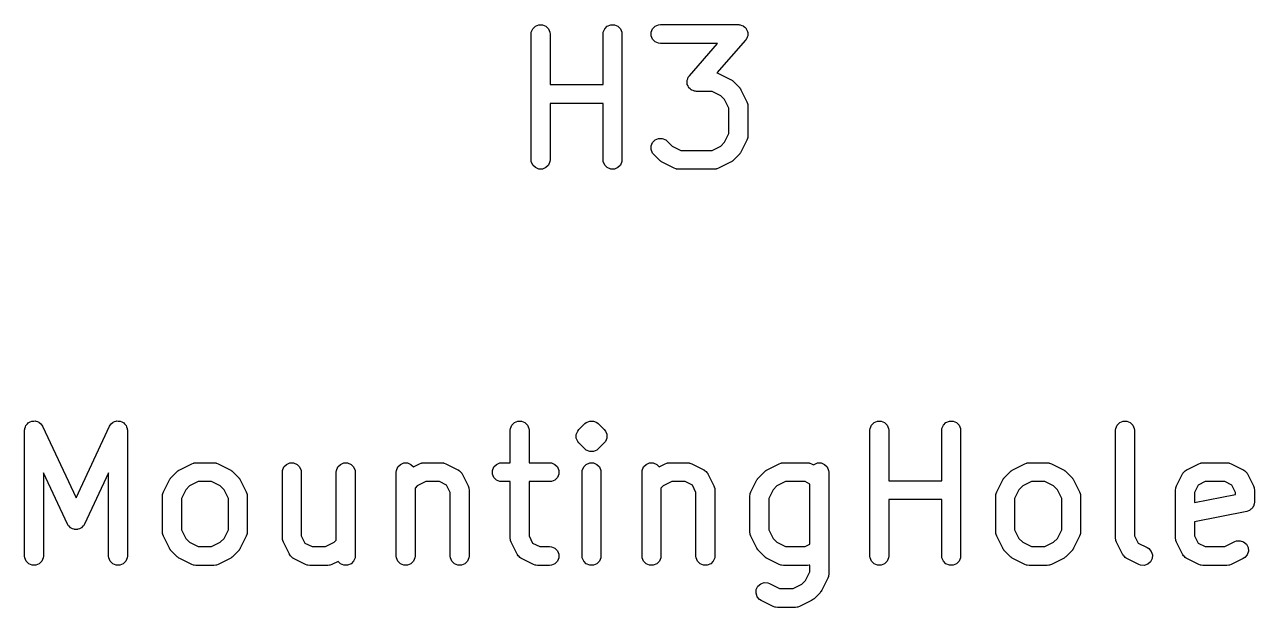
# Model space of a CAD drawing. Header units: millimetres. Extents: x 100.1 to 179.9, y -189 to -95.3.
# Drawn here: x 170.14 to 179.91, y -109.01 to -104.38 of the extents above; entities that cross this region are included whole.
import ezdxf

# ---------------------------------------------------------------- set-up
doc = ezdxf.new("R2010")
doc.units = ezdxf.units.MM
doc.layers.add('F.Fab', color=9, linetype='CONTINUOUS', true_color=0xafafaf)

msp = doc.modelspace()

# ---------------------------------------------------------------- linework, layer by layer
at = {"layer": 'F.Fab', "linetype": 'CONTINUOUS'}
for p, q in [((174.164536, -104.440187), (174.175735, -104.413151)), ((174.175735, -104.413151), (174.196427, -104.392459)), ((174.196427, -104.392459), (174.223463, -104.38126)), ((174.223463, -104.38126), (174.252727, -104.38126)), ((174.252727, -104.38126), (174.279763, -104.392459)), ((174.279763, -104.392459), (174.300455, -104.413151)), ((174.300455, -104.413151), (174.311654, -104.440187)), ((174.735964, -104.440187), (174.747163, -104.413151)), ((174.747163, -104.413151), (174.767855, -104.392459)), ((174.767855, -104.392459), (174.794891, -104.38126)), ((174.794891, -104.38126), (174.824155, -104.38126)), ((174.824155, -104.38126), (174.851191, -104.392459)), ((174.851191, -104.392459), (174.871883, -104.413151)), ((174.871883, -104.413151), (174.883082, -104.440187)), ((175.116917, -104.440187), (175.128116, -104.413151)), ((175.128116, -104.413151), (175.148808, -104.392459)), ((175.148808, -104.392459), (175.175844, -104.38126)), ((175.175844, -104.38126), (175.190476, -104.379819)), ((175.190476, -104.379819), (175.809523, -104.379819)), ((175.809523, -104.379819), (175.817261, -104.380581)), ((175.817261, -104.380581), (175.819229, -104.38045)), ((175.819229, -104.38045), (175.820584, -104.380908)), ((175.820584, -104.380908), (175.824155, -104.38126)), ((175.824155, -104.38126), (175.835412, -104.385923)), ((175.835412, -104.385923), (175.84695, -104.389825)), ((175.84695, -104.389825), (175.848854, -104.39149)), ((175.848854, -104.39149), (175.851191, -104.392459)), ((175.851191, -104.392459), (175.859801, -104.401069)), ((175.859801, -104.401069), (175.868974, -104.409095)), ((175.868974, -104.409095), (175.870096, -104.411364)), ((175.870096, -104.411364), (175.871883, -104.413151)), ((175.871883, -104.413151), (175.876543, -104.424401)), ((175.876543, -104.424401), (175.881946, -104.435327)), ((174.163095, -104.454819), (174.164536, -104.440187)), ((174.163095, -105.454819), (174.163095, -104.454819)), ((174.311654, -104.440187), (174.313095, -104.454819)), ((174.313095, -104.454819), (174.313095, -104.856009)), ((174.734523, -104.454819), (174.735964, -104.440187)), ((174.734523, -104.856009), (174.734523, -104.454819)), ((174.883082, -104.440187), (174.884523, -104.454819)), ((174.884523, -104.454819), (174.884523, -105.454819)), ((175.116917, -104.469451), (175.116917, -104.440187)), ((175.128116, -104.496487), (175.116917, -104.469451)), ((175.148808, -104.517179), (175.128116, -104.496487)), ((175.175844, -104.528378), (175.148808, -104.517179)), ((175.190476, -104.529819), (175.175844, -104.528378)), ((175.865966, -104.504207), (175.63907, -104.763516)), ((175.870487, -104.497882), (175.865966, -104.504207)), ((175.871883, -104.496487), (175.870487, -104.497882)), ((175.872431, -104.495163), (175.871883, -104.496487)), ((175.874517, -104.492246), (175.872431, -104.495163)), ((175.878418, -104.480708), (175.874517, -104.492246)), ((175.883082, -104.469451), (175.878418, -104.480708)), ((175.881946, -104.435327), (175.882114, -104.43785)), ((175.882114, -104.43785), (175.883082, -104.440187)), ((175.883082, -104.440187), (175.883082, -104.452371)), ((175.883082, -104.452371), (175.883892, -104.464525)), ((175.883892, -104.464525), (175.883082, -104.46692)), ((175.883082, -104.46692), (175.883082, -104.469451)), ((175.644241, -104.529819), (175.190476, -104.529819)), ((175.419747, -104.786383), (175.644241, -104.529819)), ((175.402631, -104.821139), (175.407294, -104.809881)), ((175.402631, -104.823669), (175.402631, -104.821139)), ((175.407294, -104.809881), (175.411196, -104.798344)), ((175.411196, -104.798344), (175.413281, -104.795426)), ((175.413281, -104.795426), (175.41383, -104.794103)), ((175.41383, -104.794103), (175.415225, -104.792707)), ((175.415225, -104.792707), (175.419747, -104.786383)), ((175.63907, -104.763516), (175.652588, -104.768689)), ((175.652588, -104.768689), (175.747826, -104.816308)), ((175.747826, -104.816308), (175.754125, -104.820272)), ((175.754125, -104.820272), (175.755953, -104.82103)), ((175.755953, -104.82103), (175.758009, -104.822718)), ((174.313095, -104.856009), (174.734523, -104.856009)), ((175.401821, -104.826065), (175.402631, -104.823669)), ((175.402631, -104.838218), (175.401821, -104.826065)), ((175.402631, -104.850403), (175.402631, -104.838218)), ((175.403598, -104.852739), (175.402631, -104.850403)), ((175.403767, -104.855263), (175.403598, -104.852739)), ((175.409169, -104.866188), (175.403767, -104.855263)), ((175.41383, -104.877439), (175.409169, -104.866188)), ((175.415616, -104.879225), (175.41383, -104.877439)), ((175.416739, -104.881495), (175.415616, -104.879225)), ((175.425911, -104.88952), (175.416739, -104.881495)), ((175.434522, -104.898131), (175.425911, -104.88952)), ((175.436858, -104.899099), (175.434522, -104.898131)), ((175.438763, -104.900765), (175.436858, -104.899099)), ((175.4503, -104.904666), (175.438763, -104.900765)), ((175.461558, -104.90933), (175.4503, -104.904666)), ((175.465128, -104.909681), (175.461558, -104.90933)), ((175.466484, -104.91014), (175.465128, -104.909681)), ((175.468451, -104.910008), (175.466484, -104.91014)), ((175.47619, -104.910771), (175.468451, -104.910008)), ((175.601342, -104.910771), (175.47619, -104.910771)), ((175.669858, -104.945029), (175.601342, -104.910771)), ((175.758009, -104.822718), (175.760269, -104.82414)), ((175.760269, -104.82414), (175.761568, -104.825638)), ((175.761568, -104.825638), (175.767318, -104.830357)), ((175.767318, -104.830357), (175.814937, -104.877976)), ((175.814937, -104.877976), (175.819655, -104.883725)), ((175.819655, -104.883725), (175.821154, -104.885025)), ((175.821154, -104.885025), (175.822575, -104.887284)), ((175.822575, -104.887284), (175.824264, -104.889341)), ((175.824264, -104.889341), (175.825021, -104.891168)), ((175.825021, -104.891168), (175.828986, -104.897468)), ((175.828986, -104.897468), (175.876605, -104.992706)), ((174.734523, -105.006009), (174.313095, -105.006009)), ((174.313095, -105.006009), (174.313095, -105.454819)), ((174.734523, -105.454819), (174.734523, -105.006009)), ((175.700265, -104.975436), (175.669858, -104.945029)), ((175.734523, -105.043952), (175.700265, -104.975436)), ((175.876605, -104.992706), (175.88186, -105.006437)), ((175.88186, -105.006437), (175.882051, -105.009126)), ((175.882051, -105.009126), (175.883082, -105.011615)), ((175.883082, -105.011615), (175.884523, -105.026247)), ((175.734523, -105.246637), (175.734523, -105.043952)), ((175.884523, -105.026247), (175.884523, -105.264342)), ((175.128116, -105.317912), (175.148809, -105.297219)), ((175.148809, -105.297219), (175.175845, -105.286021)), ((175.175845, -105.286021), (175.205108, -105.286021)), ((175.205108, -105.286021), (175.232144, -105.29722)), ((175.232144, -105.29722), (175.24351, -105.306548)), ((175.24351, -105.306548), (175.282522, -105.345561)), ((175.700264, -105.315153), (175.734523, -105.246637)), ((175.876605, -105.297883), (175.828986, -105.393121)), ((175.88186, -105.284152), (175.876605, -105.297883)), ((175.882051, -105.281462), (175.88186, -105.284152)), ((175.883082, -105.278974), (175.882051, -105.281462)), ((175.884523, -105.264342), (175.883082, -105.278974)), ((175.116917, -105.344948), (175.128116, -105.317912)), ((175.116917, -105.374211), (175.116917, -105.344948)), ((175.128115, -105.401247), (175.116917, -105.374211)), ((175.137442, -105.412612), (175.128115, -105.401247)), ((175.282522, -105.345561), (175.351038, -105.379819)), ((175.351038, -105.379819), (175.601342, -105.379819)), ((175.601342, -105.379819), (175.669857, -105.345561)), ((175.669857, -105.345561), (175.700264, -105.315153)), ((175.819655, -105.406863), (175.814937, -105.412613)), ((175.821154, -105.405564), (175.819655, -105.406863)), ((175.822575, -105.403305), (175.821154, -105.405564)), ((175.824265, -105.401247), (175.822575, -105.403305)), ((175.825022, -105.399417), (175.824265, -105.401247)), ((175.828986, -105.393121), (175.825022, -105.399417)), ((174.164536, -105.469451), (174.163095, -105.454819)), ((174.175735, -105.496487), (174.164536, -105.469451)), ((174.196427, -105.517179), (174.175735, -105.496487)), ((174.300455, -105.496487), (174.279763, -105.517179)), ((174.311654, -105.469451), (174.300455, -105.496487)), ((174.313095, -105.454819), (174.311654, -105.469451)), ((174.735964, -105.469451), (174.734523, -105.454819)), ((174.747163, -105.496487), (174.735964, -105.469451)), ((174.767855, -105.517179), (174.747163, -105.496487)), ((174.871883, -105.496487), (174.851191, -105.517179)), ((174.883082, -105.469451), (174.871883, -105.496487)), ((174.884523, -105.454819), (174.883082, -105.469451)), ((175.185061, -105.460232), (175.137442, -105.412612)), ((175.19081, -105.46495), (175.185061, -105.460232)), ((175.192111, -105.46645), (175.19081, -105.46495)), ((175.19437, -105.467872), (175.192111, -105.46645)), ((175.196427, -105.46956), (175.19437, -105.467872)), ((175.198254, -105.470317), (175.196427, -105.46956)), ((175.204554, -105.474282), (175.198254, -105.470317)), ((175.299792, -105.521901), (175.204554, -105.474282)), ((175.747826, -105.474282), (175.652588, -105.521901)), ((175.754125, -105.470317), (175.747826, -105.474282)), ((175.755953, -105.46956), (175.754125, -105.470317)), ((175.758009, -105.467872), (175.755953, -105.46956)), ((175.760269, -105.46645), (175.758009, -105.467872)), ((175.761569, -105.46495), (175.760269, -105.46645)), ((175.767319, -105.460232), (175.761569, -105.46495)), ((175.814937, -105.412613), (175.767319, -105.460232)), ((174.223463, -105.528378), (174.196427, -105.517179)), ((174.252727, -105.528378), (174.223463, -105.528378)), ((174.279763, -105.517179), (174.252727, -105.528378)), ((174.794891, -105.528378), (174.767855, -105.517179)), ((174.824155, -105.528378), (174.794891, -105.528378)), ((174.851191, -105.517179), (174.824155, -105.528378)), ((175.313523, -105.527156), (175.299792, -105.521901)), ((175.316212, -105.527347), (175.313523, -105.527156)), ((175.318701, -105.528378), (175.316212, -105.527347)), ((175.333333, -105.529819), (175.318701, -105.528378)), ((175.619047, -105.529819), (175.333333, -105.529819)), ((175.633679, -105.528378), (175.619047, -105.529819)), ((175.636168, -105.527346), (175.633679, -105.528378)), ((175.638856, -105.527156), (175.636168, -105.527346)), ((175.652588, -105.521901), (175.638856, -105.527156)), ((170.151925, -107.563151), (170.16113, -107.553945)), ((170.16113, -107.553945), (170.169919, -107.544349)), ((170.169919, -107.544349), (170.171434, -107.543641)), ((170.171434, -107.543641), (170.172617, -107.542459)), ((170.172617, -107.542459), (170.184638, -107.537479)), ((170.184638, -107.537479), (170.196437, -107.531973)), ((170.196437, -107.531973), (170.198108, -107.531899)), ((170.198108, -107.531899), (170.199653, -107.53126)), ((170.199653, -107.53126), (170.212672, -107.53126)), ((170.212672, -107.53126), (170.225673, -107.530689)), ((170.225673, -107.530689), (170.227243, -107.53126)), ((170.227243, -107.53126), (170.228917, -107.53126)), ((170.228917, -107.53126), (170.240943, -107.536241)), ((170.240943, -107.536241), (170.253174, -107.540689)), ((170.253174, -107.540689), (170.254407, -107.541818)), ((170.254407, -107.541818), (170.255953, -107.542459)), ((170.255953, -107.542459), (170.265158, -107.551664)), ((170.265158, -107.551664), (170.274755, -107.560453)), ((170.820481, -107.560452), (170.830084, -107.551657)), ((170.830084, -107.551657), (170.839283, -107.542459)), ((170.839283, -107.542459), (170.840828, -107.541819)), ((170.840828, -107.541819), (170.842062, -107.540689)), ((170.842062, -107.540689), (170.8543, -107.536238)), ((170.8543, -107.536238), (170.866319, -107.53126)), ((170.866319, -107.53126), (170.86799, -107.53126)), ((170.86799, -107.53126), (170.869563, -107.530688)), ((170.869563, -107.530688), (170.882577, -107.53126)), ((170.882577, -107.53126), (170.895583, -107.53126)), ((170.895583, -107.53126), (170.897126, -107.531899)), ((170.897126, -107.531899), (170.898799, -107.531973)), ((170.898799, -107.531973), (170.910606, -107.537482)), ((170.910606, -107.537482), (170.922619, -107.542459)), ((170.922619, -107.542459), (170.9238, -107.54364)), ((170.9238, -107.54364), (170.925317, -107.544348)), ((170.925317, -107.544348), (170.934111, -107.553951)), ((170.934111, -107.553951), (170.943311, -107.563151)), ((174.009068, -107.563151), (174.02976, -107.542459)), ((174.02976, -107.542459), (174.056796, -107.53126)), ((174.056796, -107.53126), (174.08606, -107.53126)), ((174.08606, -107.53126), (174.113096, -107.542459)), ((174.113096, -107.542459), (174.133788, -107.563151)), ((174.542205, -107.599405), (174.589824, -107.551786)), ((174.589824, -107.551786), (174.601189, -107.542459)), ((174.601189, -107.542459), (174.628225, -107.53126)), ((174.628225, -107.53126), (174.657488, -107.53126)), ((174.657488, -107.53126), (174.657489, -107.53126)), ((174.657489, -107.53126), (174.680252, -107.540689)), ((174.680252, -107.540689), (174.684525, -107.542459)), ((174.684525, -107.542459), (174.69589, -107.551786)), ((174.69589, -107.551786), (174.743509, -107.599405)), ((176.866211, -107.563151), (176.886903, -107.542459)), ((176.886903, -107.542459), (176.913939, -107.53126)), ((176.913939, -107.53126), (176.943203, -107.53126)), ((176.943203, -107.53126), (176.970239, -107.542459)), ((176.970239, -107.542459), (176.990931, -107.563151)), ((177.437639, -107.563151), (177.458331, -107.542459)), ((177.458331, -107.542459), (177.485367, -107.53126)), ((177.485367, -107.53126), (177.514631, -107.53126)), ((177.514631, -107.53126), (177.541667, -107.542459)), ((177.541667, -107.542459), (177.562359, -107.563151)), ((178.818592, -107.563151), (178.839284, -107.542459)), ((178.839284, -107.542459), (178.86632, -107.53126)), ((178.86632, -107.53126), (178.895584, -107.53126)), ((178.895584, -107.53126), (178.92262, -107.542459)), ((178.92262, -107.542459), (178.943312, -107.563151)), ((170.139285, -107.604819), (170.140232, -107.595197)), ((170.139285, -108.604819), (170.139285, -107.604819)), ((170.140155, -107.593431), (170.140499, -107.592482)), ((170.140232, -107.595197), (170.140155, -107.593431)), ((170.140499, -107.592482), (170.140726, -107.590187)), ((170.140726, -107.590187), (170.145707, -107.57816)), ((170.145707, -107.57816), (170.150155, -107.56593)), ((170.150155, -107.56593), (170.151284, -107.564696)), ((170.151284, -107.564696), (170.151925, -107.563151)), ((170.274755, -107.560453), (170.275929, -107.562435)), ((170.275929, -107.562435), (170.276645, -107.563151)), ((170.276645, -107.563151), (170.277323, -107.564787)), ((170.277323, -107.564787), (170.282249, -107.573103)), ((170.282249, -107.573103), (170.547617, -108.14175)), ((170.547617, -108.14175), (170.812987, -107.573102)), ((170.812987, -107.573102), (170.817914, -107.564784)), ((170.817914, -107.564784), (170.818591, -107.563151)), ((170.818591, -107.563151), (170.819305, -107.562436)), ((170.819305, -107.562436), (170.820481, -107.560452)), ((170.943311, -107.563151), (170.943951, -107.564696)), ((170.943951, -107.564696), (170.945081, -107.56593)), ((170.945081, -107.56593), (170.949528, -107.57816)), ((170.949528, -107.57816), (170.95451, -107.590187)), ((170.95451, -107.590187), (170.954736, -107.592482)), ((170.954736, -107.592482), (170.955081, -107.593431)), ((170.955081, -107.593431), (170.955003, -107.595197)), ((170.955003, -107.595197), (170.955951, -107.604819)), ((170.955951, -107.604819), (170.955951, -108.604819)), ((173.996428, -107.604819), (173.997869, -107.590187)), ((173.996428, -107.863152), (173.996428, -107.604819)), ((173.997869, -107.590187), (174.009068, -107.563151)), ((174.133788, -107.563151), (174.144987, -107.590187)), ((174.144987, -107.590187), (174.146428, -107.604819)), ((174.146428, -107.604819), (174.146428, -107.863152)), ((174.521679, -107.637807), (174.532878, -107.61077)), ((174.521679, -107.667069), (174.521679, -107.637807)), ((174.532878, -107.61077), (174.542205, -107.599405)), ((174.743509, -107.599405), (174.752836, -107.61077)), ((174.752836, -107.61077), (174.763509, -107.636535)), ((174.763509, -107.636535), (174.764035, -107.637807)), ((174.764035, -107.637807), (174.764035, -107.66707)), ((176.853571, -107.604819), (176.855012, -107.590187)), ((176.853571, -108.604819), (176.853571, -107.604819)), ((176.855012, -107.590187), (176.866211, -107.563151)), ((176.990931, -107.563151), (177.00213, -107.590187)), ((177.00213, -107.590187), (177.003571, -107.604819)), ((177.003571, -107.604819), (177.003571, -108.006009)), ((177.424999, -107.604819), (177.42644, -107.590187)), ((177.424999, -108.006009), (177.424999, -107.604819)), ((177.42644, -107.590187), (177.437639, -107.563151)), ((177.562359, -107.563151), (177.573558, -107.590187)), ((177.573558, -107.590187), (177.574999, -107.604819)), ((177.574999, -107.604819), (177.574999, -108.604819)), ((178.805952, -107.604819), (178.807393, -107.590187)), ((178.805952, -108.461961), (178.805952, -107.604819)), ((178.807393, -107.590187), (178.818592, -107.563151)), ((178.943312, -107.563151), (178.954511, -107.590187)), ((178.954511, -107.590187), (178.955952, -107.604819)), ((178.955952, -107.604819), (178.955952, -108.444256)), ((174.532878, -107.694106), (174.521679, -107.667069)), ((174.542205, -107.705471), (174.532878, -107.694106)), ((174.589824, -107.75309), (174.542205, -107.705471)), ((174.743509, -107.705471), (174.69589, -107.75309)), ((174.752836, -107.694106), (174.743509, -107.705471)), ((174.764035, -107.66707), (174.752836, -107.694106)), ((174.601189, -107.762417), (174.589824, -107.75309)), ((174.628225, -107.773616), (174.601189, -107.762417)), ((174.628226, -107.773616), (174.628225, -107.773616)), ((174.657488, -107.773616), (174.628226, -107.773616)), ((174.657489, -107.773616), (174.657488, -107.773616)), ((174.684525, -107.762417), (174.657489, -107.773616)), ((174.69589, -107.75309), (174.684525, -107.762417)), ((170.479654, -108.350821), (170.289285, -107.942886)), ((170.289285, -107.942886), (170.289285, -108.604819)), ((170.805951, -107.942886), (170.615582, -108.35082)), ((170.805951, -108.604819), (170.805951, -107.942886)), ((171.304109, -107.980357), (171.351728, -107.932738)), ((171.351728, -107.932738), (171.357477, -107.928019)), ((171.357477, -107.928019), (171.358777, -107.926521)), ((171.358777, -107.926521), (171.361036, -107.925099)), ((171.361036, -107.925099), (171.363093, -107.923411)), ((171.363093, -107.923411), (171.36492, -107.922653)), ((171.36492, -107.922653), (171.37122, -107.918689)), ((171.37122, -107.918689), (171.466458, -107.87107)), ((171.466458, -107.87107), (171.480189, -107.865815)), ((171.480189, -107.865815), (171.482878, -107.865623)), ((171.482878, -107.865623), (171.485367, -107.864593)), ((171.485367, -107.864593), (171.499999, -107.863152)), ((171.499999, -107.863152), (171.642856, -107.863152)), ((171.642856, -107.863152), (171.657488, -107.864593)), ((171.657488, -107.864593), (171.659977, -107.865624)), ((171.659977, -107.865624), (171.662665, -107.865815)), ((171.662665, -107.865815), (171.676397, -107.87107)), ((171.676397, -107.87107), (171.771635, -107.918689)), ((171.771635, -107.918689), (171.777934, -107.922653)), ((171.777934, -107.922653), (171.779762, -107.923411)), ((171.779762, -107.923411), (171.781818, -107.925099)), ((171.781818, -107.925099), (171.784078, -107.926521)), ((171.784078, -107.926521), (171.785377, -107.928019)), ((171.785377, -107.928019), (171.791127, -107.932738)), ((171.791127, -107.932738), (171.838746, -107.980357)), ((172.186904, -107.938152), (172.188345, -107.92352)), ((172.186904, -108.461961), (172.186904, -107.938152)), ((172.188345, -107.92352), (172.199544, -107.896484)), ((172.199544, -107.896484), (172.220236, -107.875792)), ((172.220236, -107.875792), (172.247272, -107.864593)), ((172.247272, -107.864593), (172.276536, -107.864593)), ((172.276536, -107.864593), (172.303572, -107.875792)), ((172.303572, -107.875792), (172.324264, -107.896484)), ((172.324264, -107.896484), (172.335463, -107.92352)), ((172.335463, -107.92352), (172.336904, -107.938152)), ((172.336904, -107.938152), (172.336904, -108.444256)), ((172.615475, -107.938152), (172.616916, -107.92352)), ((172.615475, -108.478514), (172.615475, -107.938152)), ((172.616916, -107.92352), (172.628115, -107.896484)), ((172.628115, -107.896484), (172.648807, -107.875792)), ((172.648807, -107.875792), (172.675843, -107.864593)), ((172.675843, -107.864593), (172.705107, -107.864593)), ((172.705107, -107.864593), (172.732143, -107.875792)), ((172.732143, -107.875792), (172.752835, -107.896484)), ((172.752835, -107.896484), (172.764034, -107.92352)), ((172.764034, -107.92352), (172.765475, -107.938152)), ((172.765475, -107.938152), (172.765475, -108.604819)), ((173.091666, -107.938152), (173.093107, -107.92352)), ((173.091666, -108.604819), (173.091666, -107.938152)), ((173.093107, -107.92352), (173.104306, -107.896484)), ((173.104306, -107.896484), (173.124998, -107.875792)), ((173.124998, -107.875792), (173.152034, -107.864593)), ((173.152034, -107.864593), (173.181298, -107.864593)), ((173.181298, -107.864593), (173.208334, -107.875792)), ((173.208334, -107.875792), (173.227735, -107.895193)), ((173.227735, -107.895193), (173.275982, -107.87107)), ((173.275982, -107.87107), (173.289713, -107.865815)), ((173.289713, -107.865815), (173.292402, -107.865623)), ((173.292402, -107.865623), (173.294891, -107.864593)), ((173.294891, -107.864593), (173.309523, -107.863152)), ((173.309523, -107.863152), (173.45238, -107.863152)), ((173.45238, -107.863152), (173.467012, -107.864593)), ((173.467012, -107.864593), (173.469501, -107.865624)), ((173.469501, -107.865624), (173.472189, -107.865815)), ((173.472189, -107.865815), (173.485921, -107.87107)), ((173.485921, -107.87107), (173.581159, -107.918689)), ((173.581159, -107.918689), (173.583606, -107.920229)), ((173.583606, -107.920229), (173.58476, -107.920614)), ((173.58476, -107.920614), (173.586196, -107.921859)), ((173.586196, -107.921859), (173.593602, -107.926521)), ((173.593602, -107.926521), (173.599763, -107.933625)), ((173.599763, -107.933625), (173.606868, -107.939787)), ((173.606868, -107.939787), (173.611529, -107.947192)), ((173.611529, -107.947192), (173.612775, -107.948629)), ((173.855012, -107.92352), (173.866211, -107.896484)), ((173.855012, -107.952784), (173.855012, -107.92352)), ((173.866211, -107.896484), (173.886903, -107.875792)), ((173.886903, -107.875792), (173.913939, -107.864593)), ((173.913939, -107.864593), (173.928571, -107.863152)), ((173.928571, -107.863152), (173.996428, -107.863152)), ((174.146428, -107.863152), (174.309523, -107.863152)), ((174.309523, -107.863152), (174.324155, -107.864593)), ((174.324155, -107.864593), (174.351191, -107.875792)), ((174.351191, -107.875792), (174.371883, -107.896484)), ((174.371883, -107.896484), (174.383082, -107.92352)), ((174.383082, -107.92352), (174.383082, -107.952784)), ((174.567857, -107.938152), (174.569298, -107.92352)), ((174.567857, -108.604819), (174.567857, -107.938152)), ((174.569298, -107.92352), (174.580497, -107.896484)), ((174.580497, -107.896484), (174.601189, -107.875792)), ((174.601189, -107.875792), (174.628225, -107.864593)), ((174.628225, -107.864593), (174.657489, -107.864593)), ((174.657489, -107.864593), (174.684525, -107.875792)), ((174.684525, -107.875792), (174.705217, -107.896484)), ((174.705217, -107.896484), (174.716416, -107.92352)), ((174.716416, -107.92352), (174.717857, -107.938152)), ((174.717857, -107.938152), (174.717857, -108.604819)), ((175.044047, -107.938152), (175.045488, -107.92352)), ((175.044047, -108.604819), (175.044047, -107.938152)), ((175.045488, -107.92352), (175.056687, -107.896484)), ((175.056687, -107.896484), (175.077379, -107.875792)), ((175.077379, -107.875792), (175.104415, -107.864593)), ((175.104415, -107.864593), (175.133679, -107.864593)), ((175.133679, -107.864593), (175.160715, -107.875792)), ((175.160715, -107.875792), (175.180116, -107.895193)), ((175.180116, -107.895193), (175.228363, -107.87107)), ((175.228363, -107.87107), (175.242094, -107.865815)), ((175.242094, -107.865815), (175.244783, -107.865623)), ((175.244783, -107.865623), (175.247272, -107.864593)), ((175.247272, -107.864593), (175.261904, -107.863152)), ((175.261904, -107.863152), (175.404761, -107.863152)), ((175.404761, -107.863152), (175.419393, -107.864593)), ((175.419393, -107.864593), (175.421882, -107.865624)), ((175.421882, -107.865624), (175.42457, -107.865815)), ((175.42457, -107.865815), (175.438302, -107.87107)), ((175.438302, -107.87107), (175.53354, -107.918689)), ((175.53354, -107.918689), (175.535987, -107.920229)), ((175.535987, -107.920229), (175.537141, -107.920614)), ((175.537141, -107.920614), (175.538577, -107.921859)), ((175.538577, -107.921859), (175.545983, -107.926521)), ((175.545983, -107.926521), (175.552144, -107.933625)), ((175.552144, -107.933625), (175.559249, -107.939787)), ((175.559249, -107.939787), (175.56391, -107.947192)), ((175.56391, -107.947192), (175.565156, -107.948629)), ((175.970776, -107.980357), (176.018395, -107.932738)), ((176.018395, -107.932738), (176.024144, -107.928019)), ((176.024144, -107.928019), (176.025444, -107.926521)), ((176.025444, -107.926521), (176.027703, -107.925099)), ((176.027703, -107.925099), (176.02976, -107.923411)), ((176.02976, -107.923411), (176.031587, -107.922653)), ((176.031587, -107.922653), (176.037887, -107.918689)), ((176.037887, -107.918689), (176.133125, -107.87107)), ((176.133125, -107.87107), (176.146856, -107.865815)), ((176.146856, -107.865815), (176.149545, -107.865623)), ((176.149545, -107.865623), (176.152034, -107.864593)), ((176.152034, -107.864593), (176.166666, -107.863152)), ((176.166666, -107.863152), (176.357142, -107.863152)), ((176.357142, -107.863152), (176.371774, -107.864593)), ((176.371774, -107.864593), (176.374263, -107.865624)), ((176.374263, -107.865624), (176.376951, -107.865815)), ((176.376951, -107.865815), (176.390683, -107.87107)), ((176.390683, -107.87107), (176.407183, -107.87932)), ((176.407183, -107.87932), (176.410712, -107.875792)), ((176.410712, -107.875792), (176.437748, -107.864593)), ((176.437748, -107.864593), (176.467012, -107.864593)), ((176.467012, -107.864593), (176.494048, -107.875792)), ((176.494048, -107.875792), (176.51474, -107.896484)), ((176.51474, -107.896484), (176.525939, -107.92352)), ((176.525939, -107.92352), (176.52738, -107.938152)), ((176.52738, -107.938152), (176.52738, -108.747676)), ((177.923157, -107.980357), (177.970776, -107.932738)), ((177.970776, -107.932738), (177.976525, -107.928019)), ((177.976525, -107.928019), (177.977825, -107.926521)), ((177.977825, -107.926521), (177.980084, -107.925099)), ((177.980084, -107.925099), (177.982141, -107.923411)), ((177.982141, -107.923411), (177.983968, -107.922653)), ((177.983968, -107.922653), (177.990268, -107.918689)), ((177.990268, -107.918689), (178.085506, -107.87107)), ((178.085506, -107.87107), (178.099237, -107.865815)), ((178.099237, -107.865815), (178.101926, -107.865623)), ((178.101926, -107.865623), (178.104415, -107.864593)), ((178.104415, -107.864593), (178.119047, -107.863152)), ((178.119047, -107.863152), (178.261904, -107.863152)), ((178.261904, -107.863152), (178.276536, -107.864593)), ((178.276536, -107.864593), (178.279025, -107.865624)), ((178.279025, -107.865624), (178.281713, -107.865815)), ((178.281713, -107.865815), (178.295445, -107.87107)), ((178.295445, -107.87107), (178.390683, -107.918689)), ((178.390683, -107.918689), (178.396982, -107.922653)), ((178.396982, -107.922653), (178.39881, -107.923411)), ((178.39881, -107.923411), (178.400866, -107.925099)), ((178.400866, -107.925099), (178.403126, -107.926521)), ((178.403126, -107.926521), (178.404425, -107.928019)), ((178.404425, -107.928019), (178.410175, -107.932738)), ((178.410175, -107.932738), (178.457794, -107.980357)), ((179.339605, -107.948629), (179.34085, -107.947192)), ((179.34085, -107.947192), (179.345512, -107.939787)), ((179.345512, -107.939787), (179.352616, -107.933625)), ((179.352616, -107.933625), (179.358778, -107.926521)), ((179.358778, -107.926521), (179.366183, -107.921859)), ((179.366183, -107.921859), (179.36762, -107.920614)), ((179.36762, -107.920614), (179.368773, -107.920229)), ((179.368773, -107.920229), (179.371221, -107.918689)), ((179.371221, -107.918689), (179.466459, -107.87107)), ((179.466459, -107.87107), (179.48019, -107.865815)), ((179.48019, -107.865815), (179.482879, -107.865623)), ((179.482879, -107.865623), (179.485368, -107.864593)), ((179.485368, -107.864593), (179.5, -107.863152)), ((179.5, -107.863152), (179.690476, -107.863152)), ((179.690476, -107.863152), (179.705108, -107.864593)), ((179.705108, -107.864593), (179.707597, -107.865624)), ((179.707597, -107.865624), (179.710285, -107.865815)), ((179.710285, -107.865815), (179.724017, -107.87107)), ((179.724017, -107.87107), (179.819255, -107.918689)), ((179.819255, -107.918689), (179.821702, -107.920229)), ((179.821702, -107.920229), (179.822856, -107.920614)), ((179.822856, -107.920614), (179.824292, -107.921859)), ((179.824292, -107.921859), (179.831698, -107.926521)), ((179.831698, -107.926521), (179.837859, -107.933625)), ((179.837859, -107.933625), (179.844964, -107.939787)), ((179.844964, -107.939787), (179.849625, -107.947192)), ((179.849625, -107.947192), (179.850871, -107.948629)), ((171.242441, -108.095087), (171.29006, -107.999849)), ((171.29006, -107.999849), (171.294024, -107.993549)), ((171.294024, -107.993549), (171.294782, -107.991722)), ((171.294782, -107.991722), (171.29647, -107.989665)), ((171.29647, -107.989665), (171.297892, -107.987406)), ((171.297892, -107.987406), (171.29939, -107.986106)), ((171.29939, -107.986106), (171.304109, -107.980357)), ((171.517704, -108.013152), (171.449188, -108.04741)), ((171.625151, -108.013152), (171.517704, -108.013152)), ((171.693667, -108.04741), (171.625151, -108.013152)), ((171.838746, -107.980357), (171.843464, -107.986106)), ((171.843464, -107.986106), (171.844963, -107.987406)), ((171.844963, -107.987406), (171.846384, -107.989665)), ((171.846384, -107.989665), (171.848073, -107.991722)), ((171.848073, -107.991722), (171.84883, -107.993549)), ((171.84883, -107.993549), (171.852795, -107.999849)), ((171.852795, -107.999849), (171.900414, -108.095087)), ((173.327228, -108.013152), (173.258712, -108.04741)), ((173.434675, -108.013152), (173.327228, -108.013152)), ((173.491716, -108.041672), (173.434675, -108.013152)), ((173.520237, -108.098714), (173.491716, -108.041672)), ((173.612775, -107.948629), (173.613159, -107.949782)), ((173.613159, -107.949782), (173.6147, -107.95223)), ((173.6147, -107.95223), (173.662319, -108.047468)), ((173.866211, -107.97982), (173.855012, -107.952784)), ((173.886903, -108.000512), (173.866211, -107.97982)), ((173.913939, -108.011711), (173.886903, -108.000512)), ((173.928571, -108.013152), (173.913939, -108.011711)), ((173.996428, -108.013152), (173.928571, -108.013152)), ((173.996428, -108.461961), (173.996428, -108.013152)), ((174.309523, -108.013152), (174.146428, -108.013152)), ((174.146428, -108.013152), (174.146428, -108.444256)), ((174.324155, -108.011711), (174.309523, -108.013152)), ((174.351191, -108.000512), (174.324155, -108.011711)), ((174.371883, -107.97982), (174.351191, -108.000512)), ((174.383082, -107.952784), (174.371883, -107.97982)), ((175.279609, -108.013152), (175.211093, -108.04741)), ((175.387056, -108.013152), (175.279609, -108.013152)), ((175.444097, -108.041672), (175.387056, -108.013152)), ((175.472618, -108.098714), (175.444097, -108.041672)), ((175.565156, -107.948629), (175.56554, -107.949782)), ((175.56554, -107.949782), (175.567081, -107.95223)), ((175.567081, -107.95223), (175.6147, -108.047468)), ((175.909108, -108.095087), (175.956727, -107.999849)), ((175.956727, -107.999849), (175.960691, -107.993549)), ((175.960691, -107.993549), (175.961449, -107.991722)), ((175.961449, -107.991722), (175.963137, -107.989665)), ((175.963137, -107.989665), (175.964559, -107.987406)), ((175.964559, -107.987406), (175.966057, -107.986106)), ((175.966057, -107.986106), (175.970776, -107.980357)), ((176.184371, -108.013152), (176.115855, -108.04741)), ((176.339437, -108.013152), (176.184371, -108.013152)), ((176.37738, -108.032123), (176.339437, -108.013152)), ((176.37738, -108.510847), (176.37738, -108.032123)), ((177.003571, -108.006009), (177.424999, -108.006009)), ((177.861489, -108.095087), (177.909108, -107.999849)), ((177.909108, -107.999849), (177.913072, -107.993549)), ((177.913072, -107.993549), (177.91383, -107.991722)), ((177.91383, -107.991722), (177.915518, -107.989665)), ((177.915518, -107.989665), (177.91694, -107.987406)), ((177.91694, -107.987406), (177.918438, -107.986106)), ((177.918438, -107.986106), (177.923157, -107.980357)), ((178.136752, -108.013152), (178.068236, -108.04741)), ((178.244199, -108.013152), (178.136752, -108.013152)), ((178.312715, -108.04741), (178.244199, -108.013152)), ((178.457794, -107.980357), (178.462512, -107.986106)), ((178.462512, -107.986106), (178.464011, -107.987406)), ((178.464011, -107.987406), (178.465432, -107.989665)), ((178.465432, -107.989665), (178.467121, -107.991722)), ((178.467121, -107.991722), (178.467878, -107.993549)), ((178.467878, -107.993549), (178.471843, -107.999849)), ((178.471843, -107.999849), (178.519462, -108.095087)), ((179.290061, -108.047468), (179.33768, -107.95223)), ((179.33768, -107.95223), (179.33922, -107.949782)), ((179.33922, -107.949782), (179.339605, -107.948629)), ((179.460663, -108.041672), (179.432143, -108.098714)), ((179.517705, -108.013152), (179.460663, -108.041672)), ((179.672771, -108.013152), (179.517705, -108.013152)), ((179.729812, -108.041672), (179.672771, -108.013152)), ((179.758333, -108.098714), (179.729812, -108.041672)), ((179.850871, -107.948629), (179.851255, -107.949782)), ((179.851255, -107.949782), (179.852796, -107.95223)), ((179.852796, -107.95223), (179.900415, -108.047468)), ((171.234523, -108.128628), (171.235964, -108.113996)), ((171.234523, -108.414342), (171.234523, -108.128628)), ((171.235964, -108.113996), (171.236995, -108.111506)), ((171.236995, -108.111506), (171.237186, -108.108819)), ((171.237186, -108.108819), (171.242441, -108.095087)), ((171.418781, -108.077817), (171.384523, -108.146333)), ((171.449188, -108.04741), (171.418781, -108.077817)), ((171.724074, -108.077817), (171.693667, -108.04741)), ((171.758332, -108.146333), (171.724074, -108.077817)), ((171.900414, -108.095087), (171.905669, -108.108818)), ((171.905669, -108.108818), (171.90586, -108.111507)), ((171.90586, -108.111507), (171.906891, -108.113996)), ((171.906891, -108.113996), (171.908332, -108.128628)), ((171.908332, -108.128628), (171.908332, -108.414342)), ((173.258712, -108.04741), (173.241666, -108.064456)), ((173.241666, -108.064456), (173.241666, -108.604819)), ((173.520237, -108.604819), (173.520237, -108.098714)), ((173.662319, -108.047468), (173.667574, -108.061199)), ((173.667574, -108.061199), (173.667765, -108.063888)), ((173.667765, -108.063888), (173.668796, -108.066377)), ((173.668796, -108.066377), (173.670237, -108.081009)), ((173.670237, -108.081009), (173.670237, -108.604819)), ((175.211093, -108.04741), (175.194047, -108.064456)), ((175.194047, -108.064456), (175.194047, -108.604819)), ((175.472618, -108.604819), (175.472618, -108.098714)), ((175.6147, -108.047468), (175.619955, -108.061199)), ((175.619955, -108.061199), (175.620146, -108.063888)), ((175.620146, -108.063888), (175.621177, -108.066377)), ((175.621177, -108.066377), (175.622618, -108.081009)), ((175.622618, -108.081009), (175.622618, -108.604819)), ((175.90119, -108.128628), (175.902631, -108.113996)), ((175.90119, -108.414342), (175.90119, -108.128628)), ((175.902631, -108.113996), (175.903662, -108.111506)), ((175.903662, -108.111506), (175.903853, -108.108819)), ((175.903853, -108.108819), (175.909108, -108.095087)), ((176.085448, -108.077817), (176.05119, -108.146333)), ((176.115855, -108.04741), (176.085448, -108.077817)), ((177.853571, -108.128628), (177.855012, -108.113996)), ((177.853571, -108.414342), (177.853571, -108.128628)), ((177.855012, -108.113996), (177.856043, -108.111506)), ((177.856043, -108.111506), (177.856234, -108.108819)), ((177.856234, -108.108819), (177.861489, -108.095087)), ((178.037829, -108.077817), (178.003571, -108.146333)), ((178.068236, -108.04741), (178.037829, -108.077817)), ((178.343122, -108.077817), (178.312715, -108.04741)), ((178.37738, -108.146333), (178.343122, -108.077817)), ((178.519462, -108.095087), (178.524717, -108.108818)), ((178.524717, -108.108818), (178.524908, -108.111507)), ((178.524908, -108.111507), (178.525939, -108.113996)), ((178.525939, -108.113996), (178.52738, -108.128628)), ((178.52738, -108.128628), (178.52738, -108.414342)), ((179.282143, -108.081009), (179.283584, -108.066377)), ((179.282143, -108.461961), (179.282143, -108.081009)), ((179.283584, -108.066377), (179.284615, -108.063887)), ((179.284615, -108.063887), (179.284806, -108.0612)), ((179.284806, -108.0612), (179.290061, -108.047468)), ((179.432143, -108.098714), (179.432143, -108.179999)), ((179.432143, -108.179999), (179.758333, -108.114762)), ((179.758333, -108.114762), (179.758333, -108.098714)), ((179.900415, -108.047468), (179.90567, -108.061199)), ((179.90567, -108.061199), (179.905861, -108.063888)), ((179.905861, -108.063888), (179.906892, -108.066377)), ((179.906892, -108.066377), (179.908333, -108.081009)), ((179.908333, -108.081009), (179.908333, -108.176247)), ((171.384523, -108.146333), (171.384523, -108.396637)), ((171.758332, -108.396637), (171.758332, -108.146333)), ((176.05119, -108.146333), (176.05119, -108.396637)), ((177.424999, -108.156009), (177.003571, -108.156009)), ((177.003571, -108.156009), (177.003571, -108.604819)), ((177.424999, -108.604819), (177.424999, -108.156009)), ((178.003571, -108.146333), (178.003571, -108.396637)), ((178.37738, -108.396637), (178.37738, -108.146333)), ((179.875001, -108.238607), (179.868212, -108.241419)), ((179.880253, -108.233354), (179.875001, -108.238607)), ((179.886421, -108.229224), (179.880253, -108.233354)), ((179.890495, -108.223113), (179.886421, -108.229224)), ((179.895693, -108.217915), (179.890495, -108.223113)), ((179.898536, -108.211051), (179.895693, -108.217915)), ((179.902653, -108.204876), (179.898536, -108.211051)), ((179.904078, -108.19767), (179.902653, -108.204876)), ((179.906892, -108.190879), (179.904078, -108.19767)), ((179.908333, -108.176247), (179.906892, -108.190879)), ((179.848041, -108.249791), (179.432143, -108.33297)), ((179.432143, -108.33297), (179.432143, -108.444256)), ((179.862107, -108.245508), (179.848041, -108.249791)), ((179.868212, -108.241419), (179.862107, -108.245508)), ((170.482828, -108.35618), (170.479654, -108.350821)), ((170.483488, -108.357993), (170.482828, -108.35618)), ((170.484662, -108.359275), (170.483488, -108.357993)), ((170.487148, -108.363471), (170.484662, -108.359275)), ((170.495557, -108.371171), (170.487148, -108.363471)), ((170.503252, -108.379574), (170.495557, -108.371171)), ((170.50627, -108.380982), (170.503252, -108.379574)), ((170.508729, -108.383234), (170.50627, -108.380982)), ((170.519441, -108.387129), (170.508729, -108.383234)), ((170.52977, -108.39195), (170.519441, -108.387129)), ((170.533098, -108.392096), (170.52977, -108.39195)), ((170.53623, -108.393235), (170.533098, -108.392096)), ((170.547624, -108.392734), (170.53623, -108.393235)), ((170.559006, -108.393234), (170.547624, -108.392734)), ((170.562134, -108.392096), (170.559006, -108.393234)), ((170.565466, -108.39195), (170.562134, -108.392096)), ((170.575801, -108.387126), (170.565466, -108.39195)), ((170.586507, -108.383234), (170.575801, -108.387126)), ((170.588962, -108.380984), (170.586507, -108.383234)), ((170.591984, -108.379575), (170.588962, -108.380984)), ((170.599685, -108.371164), (170.591984, -108.379575)), ((170.608088, -108.36347), (170.599685, -108.371164)), ((170.610571, -108.359277), (170.608088, -108.36347)), ((170.611748, -108.357993), (170.610571, -108.359277)), ((170.612408, -108.356177), (170.611748, -108.357993)), ((170.615582, -108.35082), (170.612408, -108.356177)), ((171.235964, -108.428974), (171.234523, -108.414342)), ((171.236995, -108.431463), (171.235964, -108.428974)), ((171.237186, -108.434151), (171.236995, -108.431463)), ((171.242441, -108.447883), (171.237186, -108.434151)), ((171.384523, -108.396637), (171.418781, -108.465153)), ((171.724073, -108.465153), (171.758332, -108.396637)), ((171.905669, -108.434152), (171.900414, -108.447883)), ((171.90586, -108.431462), (171.905669, -108.434152)), ((171.906891, -108.428974), (171.90586, -108.431462)), ((171.908332, -108.414342), (171.906891, -108.428974)), ((175.902631, -108.428974), (175.90119, -108.414342)), ((175.903662, -108.431463), (175.902631, -108.428974)), ((175.903853, -108.434151), (175.903662, -108.431463)), ((175.909108, -108.447883), (175.903853, -108.434151)), ((176.05119, -108.396637), (176.085448, -108.465153)), ((177.855012, -108.428974), (177.853571, -108.414342)), ((177.856043, -108.431463), (177.855012, -108.428974)), ((177.856234, -108.434151), (177.856043, -108.431463)), ((177.861489, -108.447883), (177.856234, -108.434151)), ((178.003571, -108.396637), (178.037829, -108.465153)), ((178.343121, -108.465153), (178.37738, -108.396637)), ((178.524717, -108.434152), (178.519462, -108.447883)), ((178.524908, -108.431462), (178.524717, -108.434152)), ((178.525939, -108.428974), (178.524908, -108.431462)), ((178.52738, -108.414342), (178.525939, -108.428974)), ((171.29006, -108.543121), (171.242441, -108.447883)), ((171.418781, -108.465153), (171.449188, -108.495561)), ((171.449188, -108.495561), (171.517704, -108.529819)), ((171.517704, -108.529819), (171.625151, -108.529819)), ((171.625151, -108.529819), (171.693666, -108.495561)), ((171.693666, -108.495561), (171.724073, -108.465153)), ((171.900414, -108.447883), (171.852795, -108.543121)), ((172.188345, -108.476593), (172.186904, -108.461961)), ((172.189376, -108.479082), (172.188345, -108.476593)), ((172.189567, -108.48177), (172.189376, -108.479082)), ((172.194822, -108.495502), (172.189567, -108.48177)), ((172.242441, -108.590741), (172.194822, -108.495502)), ((172.336904, -108.444256), (172.365424, -108.501298)), ((172.365424, -108.501298), (172.422466, -108.529819)), ((172.422466, -108.529819), (172.529913, -108.529819)), ((172.529913, -108.529819), (172.598428, -108.495561)), ((172.598428, -108.495561), (172.615475, -108.478514)), ((173.997869, -108.476593), (173.996428, -108.461961)), ((173.9989, -108.479082), (173.997869, -108.476593)), ((173.999091, -108.48177), (173.9989, -108.479082)), ((174.004346, -108.495502), (173.999091, -108.48177)), ((174.051965, -108.590741), (174.004346, -108.495502)), ((174.146428, -108.444256), (174.174948, -108.501298)), ((174.174948, -108.501298), (174.23199, -108.529819)), ((174.23199, -108.529819), (174.309523, -108.529819)), ((174.309523, -108.529819), (174.324155, -108.53126)), ((174.324155, -108.53126), (174.351191, -108.542459)), ((175.956727, -108.543121), (175.909108, -108.447883)), ((176.085448, -108.465153), (176.115855, -108.495561)), ((176.115855, -108.495561), (176.184371, -108.529819)), ((176.184371, -108.529819), (176.339437, -108.529819)), ((176.339437, -108.529819), (176.37738, -108.510847)), ((177.909108, -108.543121), (177.861489, -108.447883)), ((178.037829, -108.465153), (178.068236, -108.495561)), ((178.068236, -108.495561), (178.136752, -108.529819)), ((178.136752, -108.529819), (178.244199, -108.529819)), ((178.244199, -108.529819), (178.312714, -108.495561)), ((178.312714, -108.495561), (178.343121, -108.465153)), ((178.519462, -108.447883), (178.471843, -108.543121)), ((178.807393, -108.476593), (178.805952, -108.461961)), ((178.808424, -108.479082), (178.807393, -108.476593)), ((178.808615, -108.48177), (178.808424, -108.479082)), ((178.81387, -108.495502), (178.808615, -108.48177)), ((178.861489, -108.590741), (178.81387, -108.495502)), ((178.955952, -108.444256), (178.984472, -108.501298)), ((178.984472, -108.501298), (179.05735, -108.537737)), ((179.283584, -108.476593), (179.282143, -108.461961)), ((179.284615, -108.479082), (179.283584, -108.476593)), ((179.284806, -108.48177), (179.284615, -108.479082)), ((179.290061, -108.495502), (179.284806, -108.48177)), ((179.33768, -108.590741), (179.290061, -108.495502)), ((179.432143, -108.444256), (179.460663, -108.501298)), ((179.460663, -108.501298), (179.517705, -108.529819)), ((179.517705, -108.529819), (179.672771, -108.529819)), ((179.672771, -108.529819), (179.752173, -108.490118)), ((179.752173, -108.490118), (179.765904, -108.484863)), ((179.765904, -108.484863), (179.795094, -108.482789)), ((179.795094, -108.482789), (179.822856, -108.492043)), ((179.822856, -108.492043), (179.844963, -108.511216)), ((179.844963, -108.511216), (179.858051, -108.537391)), ((170.140726, -108.619451), (170.139285, -108.604819)), ((170.151925, -108.646487), (170.140726, -108.619451)), ((170.287844, -108.619451), (170.276645, -108.646487)), ((170.289285, -108.604819), (170.287844, -108.619451)), ((170.807392, -108.619451), (170.805951, -108.604819)), ((170.818591, -108.646487), (170.807392, -108.619451)), ((170.95451, -108.619451), (170.943311, -108.646487)), ((170.955951, -108.604819), (170.95451, -108.619451)), ((171.294023, -108.549417), (171.29006, -108.543121)), ((171.294781, -108.551247), (171.294023, -108.549417)), ((171.29647, -108.553305), (171.294781, -108.551247)), ((171.297892, -108.555564), (171.29647, -108.553305)), ((171.29939, -108.556863), (171.297892, -108.555564)), ((171.304108, -108.562612), (171.29939, -108.556863)), ((171.351727, -108.610232), (171.304108, -108.562612)), ((171.357476, -108.61495), (171.351727, -108.610232)), ((171.358777, -108.61645), (171.357476, -108.61495)), ((171.361036, -108.617872), (171.358777, -108.61645)), ((171.363093, -108.61956), (171.361036, -108.617872)), ((171.36492, -108.620317), (171.363093, -108.61956)), ((171.37122, -108.624282), (171.36492, -108.620317)), ((171.466458, -108.671901), (171.37122, -108.624282)), ((171.771635, -108.624282), (171.676397, -108.671901)), ((171.777934, -108.620317), (171.771635, -108.624282)), ((171.779762, -108.61956), (171.777934, -108.620317)), ((171.781818, -108.617872), (171.779762, -108.61956)), ((171.784078, -108.61645), (171.781818, -108.617872)), ((171.785378, -108.61495), (171.784078, -108.61645)), ((171.791128, -108.610232), (171.785378, -108.61495)), ((171.838746, -108.562613), (171.791128, -108.610232)), ((171.843464, -108.556863), (171.838746, -108.562613)), ((171.844963, -108.555564), (171.843464, -108.556863)), ((171.846384, -108.553305), (171.844963, -108.555564)), ((171.848074, -108.551247), (171.846384, -108.553305)), ((171.848831, -108.549417), (171.848074, -108.551247)), ((171.852795, -108.543121), (171.848831, -108.549417)), ((172.243981, -108.593187), (172.242441, -108.590741)), ((172.244366, -108.594342), (172.243981, -108.593187)), ((172.245612, -108.595779), (172.244366, -108.594342)), ((172.250273, -108.603183), (172.245612, -108.595779)), ((172.257375, -108.609342), (172.250273, -108.603183)), ((172.263539, -108.61645), (172.257375, -108.609342)), ((172.270944, -108.621111), (172.263539, -108.61645)), ((172.272381, -108.622357), (172.270944, -108.621111)), ((172.273534, -108.622741), (172.272381, -108.622357)), ((172.275982, -108.624282), (172.273534, -108.622741)), ((172.37122, -108.671901), (172.275982, -108.624282)), ((172.764034, -108.619451), (172.752835, -108.646487)), ((172.765475, -108.604819), (172.764034, -108.619451)), ((173.093107, -108.619451), (173.091666, -108.604819)), ((173.104306, -108.646487), (173.093107, -108.619451)), ((173.240225, -108.619451), (173.229026, -108.646487)), ((173.241666, -108.604819), (173.240225, -108.619451)), ((173.521678, -108.619451), (173.520237, -108.604819)), ((173.532877, -108.646487), (173.521678, -108.619451)), ((173.668796, -108.619451), (173.657597, -108.646487)), ((173.670237, -108.604819), (173.668796, -108.619451)), ((174.053505, -108.593187), (174.051965, -108.590741)), ((174.05389, -108.594342), (174.053505, -108.593187)), ((174.055136, -108.595779), (174.05389, -108.594342)), ((174.059797, -108.603183), (174.055136, -108.595779)), ((174.066899, -108.609342), (174.059797, -108.603183)), ((174.073063, -108.61645), (174.066899, -108.609342)), ((174.080468, -108.621111), (174.073063, -108.61645)), ((174.081905, -108.622357), (174.080468, -108.621111)), ((174.083058, -108.622741), (174.081905, -108.622357)), ((174.085506, -108.624282), (174.083058, -108.622741)), ((174.180744, -108.671901), (174.085506, -108.624282)), ((174.351191, -108.542459), (174.371883, -108.563151)), ((174.371883, -108.563151), (174.383082, -108.590187)), ((174.383082, -108.619451), (174.371883, -108.646487)), ((174.383082, -108.590187), (174.383082, -108.619451)), ((174.569298, -108.619451), (174.567857, -108.604819)), ((174.580497, -108.646487), (174.569298, -108.619451)), ((174.716416, -108.619451), (174.705217, -108.646487)), ((174.717857, -108.604819), (174.716416, -108.619451)), ((175.045488, -108.619451), (175.044047, -108.604819)), ((175.056687, -108.646487), (175.045488, -108.619451)), ((175.192606, -108.619451), (175.181407, -108.646487)), ((175.194047, -108.604819), (175.192606, -108.619451)), ((175.474059, -108.619451), (175.472618, -108.604819)), ((175.485258, -108.646487), (175.474059, -108.619451)), ((175.621177, -108.619451), (175.609978, -108.646487)), ((175.622618, -108.604819), (175.621177, -108.619451)), ((175.96069, -108.549417), (175.956727, -108.543121)), ((175.961448, -108.551247), (175.96069, -108.549417)), ((175.963137, -108.553305), (175.961448, -108.551247)), ((175.964559, -108.555564), (175.963137, -108.553305)), ((175.966057, -108.556863), (175.964559, -108.555564)), ((175.970775, -108.562612), (175.966057, -108.556863)), ((176.018394, -108.610232), (175.970775, -108.562612)), ((176.024143, -108.61495), (176.018394, -108.610232)), ((176.025444, -108.61645), (176.024143, -108.61495)), ((176.027703, -108.617872), (176.025444, -108.61645)), ((176.02976, -108.61956), (176.027703, -108.617872)), ((176.031587, -108.620317), (176.02976, -108.61956)), ((176.037887, -108.624282), (176.031587, -108.620317)), ((176.133125, -108.671901), (176.037887, -108.624282)), ((176.855012, -108.619451), (176.853571, -108.604819)), ((176.866211, -108.646487), (176.855012, -108.619451)), ((177.00213, -108.619451), (176.990931, -108.646487)), ((177.003571, -108.604819), (177.00213, -108.619451)), ((177.42644, -108.619451), (177.424999, -108.604819)), ((177.437639, -108.646487), (177.42644, -108.619451)), ((177.573558, -108.619451), (177.562359, -108.646487)), ((177.574999, -108.604819), (177.573558, -108.619451)), ((177.913071, -108.549417), (177.909108, -108.543121)), ((177.913829, -108.551247), (177.913071, -108.549417)), ((177.915518, -108.553305), (177.913829, -108.551247)), ((177.91694, -108.555564), (177.915518, -108.553305)), ((177.918438, -108.556863), (177.91694, -108.555564)), ((177.923156, -108.562612), (177.918438, -108.556863)), ((177.970775, -108.610232), (177.923156, -108.562612)), ((177.976524, -108.61495), (177.970775, -108.610232)), ((177.977825, -108.61645), (177.976524, -108.61495)), ((177.980084, -108.617872), (177.977825, -108.61645)), ((177.982141, -108.61956), (177.980084, -108.617872)), ((177.983968, -108.620317), (177.982141, -108.61956)), ((177.990268, -108.624282), (177.983968, -108.620317)), ((178.085506, -108.671901), (177.990268, -108.624282)), ((178.390683, -108.624282), (178.295445, -108.671901)), ((178.396982, -108.620317), (178.390683, -108.624282)), ((178.39881, -108.61956), (178.396982, -108.620317)), ((178.400866, -108.617872), (178.39881, -108.61956)), ((178.403126, -108.61645), (178.400866, -108.617872)), ((178.404426, -108.61495), (178.403126, -108.61645)), ((178.410176, -108.610232), (178.404426, -108.61495)), ((178.457794, -108.562613), (178.410176, -108.610232)), ((178.462512, -108.556863), (178.457794, -108.562613)), ((178.464011, -108.555564), (178.462512, -108.556863)), ((178.465432, -108.553305), (178.464011, -108.555564)), ((178.467122, -108.551247), (178.465432, -108.553305)), ((178.467879, -108.549417), (178.467122, -108.551247)), ((178.471843, -108.543121), (178.467879, -108.549417)), ((178.863029, -108.593187), (178.861489, -108.590741)), ((178.863414, -108.594342), (178.863029, -108.593187)), ((178.86466, -108.595779), (178.863414, -108.594342)), ((178.869321, -108.603183), (178.86466, -108.595779)), ((178.876423, -108.609342), (178.869321, -108.603183)), ((178.882587, -108.61645), (178.876423, -108.609342)), ((178.889992, -108.621111), (178.882587, -108.61645)), ((178.891429, -108.622357), (178.889992, -108.621111)), ((178.892582, -108.622741), (178.891429, -108.622357)), ((178.89503, -108.624282), (178.892582, -108.622741)), ((178.990268, -108.671901), (178.89503, -108.624282)), ((179.05735, -108.537737), (179.069793, -108.545569)), ((179.069793, -108.545569), (179.088966, -108.567677)), ((179.096146, -108.624628), (179.083058, -108.650803)), ((179.088966, -108.567677), (179.09822, -108.595438)), ((179.09822, -108.595438), (179.096146, -108.624628)), ((179.33922, -108.593187), (179.33768, -108.590741)), ((179.339605, -108.594342), (179.33922, -108.593187)), ((179.340851, -108.595779), (179.339605, -108.594342)), ((179.345512, -108.603183), (179.340851, -108.595779)), ((179.352614, -108.609342), (179.345512, -108.603183)), ((179.358778, -108.61645), (179.352614, -108.609342)), ((179.366183, -108.621111), (179.358778, -108.61645)), ((179.36762, -108.622357), (179.366183, -108.621111)), ((179.368773, -108.622741), (179.36762, -108.622357)), ((179.371221, -108.624282), (179.368773, -108.622741)), ((179.466459, -108.671901), (179.371221, -108.624282)), ((179.819255, -108.624282), (179.724017, -108.671901)), ((179.831698, -108.61645), (179.819255, -108.624282)), ((179.850871, -108.594342), (179.831698, -108.61645)), ((179.860125, -108.566581), (179.850871, -108.594342)), ((179.858051, -108.537391), (179.860125, -108.566581)), ((170.172617, -108.667179), (170.151925, -108.646487)), ((170.199653, -108.678378), (170.172617, -108.667179)), ((170.228917, -108.678378), (170.199653, -108.678378)), ((170.255953, -108.667179), (170.228917, -108.678378)), ((170.276645, -108.646487), (170.255953, -108.667179)), ((170.839283, -108.667179), (170.818591, -108.646487)), ((170.866319, -108.678378), (170.839283, -108.667179)), ((170.895583, -108.678378), (170.866319, -108.678378)), ((170.922619, -108.667179), (170.895583, -108.678378)), ((170.943311, -108.646487), (170.922619, -108.667179)), ((171.480189, -108.677156), (171.466458, -108.671901)), ((171.482878, -108.677347), (171.480189, -108.677156)), ((171.485367, -108.678378), (171.482878, -108.677347)), ((171.499999, -108.679819), (171.485367, -108.678378)), ((171.642856, -108.679819), (171.499999, -108.679819)), ((171.657488, -108.678378), (171.642856, -108.679819)), ((171.659977, -108.677346), (171.657488, -108.678378)), ((171.662665, -108.677156), (171.659977, -108.677346)), ((171.676397, -108.671901), (171.662665, -108.677156)), ((172.384951, -108.677156), (172.37122, -108.671901)), ((172.38764, -108.677347), (172.384951, -108.677156)), ((172.390129, -108.678378), (172.38764, -108.677347)), ((172.404761, -108.679819), (172.390129, -108.678378)), ((172.547618, -108.679819), (172.404761, -108.679819)), ((172.56225, -108.678378), (172.547618, -108.679819)), ((172.564739, -108.677346), (172.56225, -108.678378)), ((172.567427, -108.677156), (172.564739, -108.677346)), ((172.581159, -108.671901), (172.567427, -108.677156)), ((172.629405, -108.647777), (172.581159, -108.671901)), ((172.648807, -108.667179), (172.629405, -108.647777)), ((172.675843, -108.678378), (172.648807, -108.667179)), ((172.705107, -108.678378), (172.675843, -108.678378)), ((172.732143, -108.667179), (172.705107, -108.678378)), ((172.752835, -108.646487), (172.732143, -108.667179)), ((173.124998, -108.667179), (173.104306, -108.646487)), ((173.152034, -108.678378), (173.124998, -108.667179)), ((173.181298, -108.678378), (173.152034, -108.678378)), ((173.208334, -108.667179), (173.181298, -108.678378)), ((173.229026, -108.646487), (173.208334, -108.667179)), ((173.553569, -108.667179), (173.532877, -108.646487)), ((173.580605, -108.678378), (173.553569, -108.667179)), ((173.609869, -108.678378), (173.580605, -108.678378)), ((173.636905, -108.667179), (173.609869, -108.678378)), ((173.657597, -108.646487), (173.636905, -108.667179)), ((174.194475, -108.677156), (174.180744, -108.671901)), ((174.197164, -108.677347), (174.194475, -108.677156)), ((174.199653, -108.678378), (174.197164, -108.677347)), ((174.214285, -108.679819), (174.199653, -108.678378)), ((174.309523, -108.679819), (174.214285, -108.679819)), ((174.324155, -108.678378), (174.309523, -108.679819)), ((174.351191, -108.667179), (174.324155, -108.678378)), ((174.371883, -108.646487), (174.351191, -108.667179)), ((174.601189, -108.667179), (174.580497, -108.646487)), ((174.628225, -108.678378), (174.601189, -108.667179)), ((174.657489, -108.678378), (174.628225, -108.678378)), ((174.684525, -108.667179), (174.657489, -108.678378)), ((174.705217, -108.646487), (174.684525, -108.667179)), ((175.077379, -108.667179), (175.056687, -108.646487)), ((175.104415, -108.678378), (175.077379, -108.667179)), ((175.133679, -108.678378), (175.104415, -108.678378)), ((175.160715, -108.667179), (175.133679, -108.678378)), ((175.181407, -108.646487), (175.160715, -108.667179)), ((175.50595, -108.667179), (175.485258, -108.646487)), ((175.532986, -108.678378), (175.50595, -108.667179)), ((175.56225, -108.678378), (175.532986, -108.678378)), ((175.589286, -108.667179), (175.56225, -108.678378)), ((175.609978, -108.646487), (175.589286, -108.667179)), ((176.146856, -108.677156), (176.133125, -108.671901)), ((176.149545, -108.677347), (176.146856, -108.677156)), ((176.152034, -108.678378), (176.149545, -108.677347)), ((176.166666, -108.679819), (176.152034, -108.678378)), ((176.357142, -108.679819), (176.166666, -108.679819)), ((176.371774, -108.678378), (176.357142, -108.679819)), ((176.374263, -108.677346), (176.371774, -108.678378)), ((176.376951, -108.677156), (176.374263, -108.677346)), ((176.37738, -108.676991), (176.376951, -108.677156)), ((176.37738, -108.729971), (176.37738, -108.676991)), ((176.886903, -108.667179), (176.866211, -108.646487)), ((176.913939, -108.678378), (176.886903, -108.667179)), ((176.943203, -108.678378), (176.913939, -108.678378)), ((176.970239, -108.667179), (176.943203, -108.678378)), ((176.990931, -108.646487), (176.970239, -108.667179)), ((177.458331, -108.667179), (177.437639, -108.646487)), ((177.485367, -108.678378), (177.458331, -108.667179)), ((177.514631, -108.678378), (177.485367, -108.678378)), ((177.541667, -108.667179), (177.514631, -108.678378)), ((177.562359, -108.646487), (177.541667, -108.667179)), ((178.099237, -108.677156), (178.085506, -108.671901)), ((178.101926, -108.677347), (178.099237, -108.677156)), ((178.104415, -108.678378), (178.101926, -108.677347)), ((178.119047, -108.679819), (178.104415, -108.678378)), ((178.261904, -108.679819), (178.119047, -108.679819)), ((178.276536, -108.678378), (178.261904, -108.679819)), ((178.279025, -108.677346), (178.276536, -108.678378)), ((178.281713, -108.677156), (178.279025, -108.677346)), ((178.295445, -108.671901), (178.281713, -108.677156)), ((179.003999, -108.677156), (178.990268, -108.671901)), ((179.033189, -108.67923), (179.003999, -108.677156)), ((179.060951, -108.669976), (179.033189, -108.67923)), ((179.083058, -108.650803), (179.060951, -108.669976)), ((179.48019, -108.677156), (179.466459, -108.671901)), ((179.482879, -108.677347), (179.48019, -108.677156)), ((179.485368, -108.678378), (179.482879, -108.677347)), ((179.5, -108.679819), (179.485368, -108.678378)), ((179.690476, -108.679819), (179.5, -108.679819)), ((179.705108, -108.678378), (179.690476, -108.679819)), ((179.707597, -108.677346), (179.705108, -108.678378)), ((179.710285, -108.677156), (179.707597, -108.677346)), ((179.724017, -108.671901), (179.710285, -108.677156)), ((175.964559, -108.844549), (175.986667, -108.825376)), ((175.986667, -108.825376), (176.014428, -108.816122)), ((176.014428, -108.816122), (176.043618, -108.818196)), ((176.043618, -108.818196), (176.05735, -108.823451)), ((176.05735, -108.823451), (176.136752, -108.863152)), ((176.312715, -108.828894), (176.343122, -108.798487)), ((176.343122, -108.798487), (176.37738, -108.729971)), ((176.519462, -108.781217), (176.471843, -108.876455)), ((176.524717, -108.767486), (176.519462, -108.781217)), ((176.524908, -108.764796), (176.524717, -108.767486)), ((176.525939, -108.762308), (176.524908, -108.764796)), ((176.52738, -108.747676), (176.525939, -108.762308)), ((175.949398, -108.899914), (175.951472, -108.870724)), ((175.958652, -108.927675), (175.949398, -108.899914)), ((175.951472, -108.870724), (175.964559, -108.844549)), ((176.136752, -108.863152), (176.244199, -108.863152)), ((176.244199, -108.863152), (176.312715, -108.828894)), ((176.457794, -108.895947), (176.410175, -108.943566)), ((176.462512, -108.890197), (176.457794, -108.895947)), ((176.464011, -108.888898), (176.462512, -108.890197)), ((176.465432, -108.886638), (176.464011, -108.888898)), ((176.467121, -108.884582), (176.465432, -108.886638)), ((176.467878, -108.882754), (176.467121, -108.884582)), ((176.471843, -108.876455), (176.467878, -108.882754)), ((175.977825, -108.949783), (175.958652, -108.927675)), ((175.990268, -108.957615), (175.977825, -108.949783)), ((176.085506, -109.005234), (175.990268, -108.957615)), ((176.099237, -109.010489), (176.085506, -109.005234)), ((176.101926, -109.01068), (176.099237, -109.010489)), ((176.104415, -109.011711), (176.101926, -109.01068)), ((176.119047, -109.013152), (176.104415, -109.011711)), ((176.261904, -109.013152), (176.119047, -109.013152)), ((176.276536, -109.011711), (176.261904, -109.013152)), ((176.279025, -109.010679), (176.276536, -109.011711)), ((176.281713, -109.010489), (176.279025, -109.010679)), ((176.295445, -109.005234), (176.281713, -109.010489)), ((176.390683, -108.957615), (176.295445, -109.005234)), ((176.396982, -108.95365), (176.390683, -108.957615)), ((176.39881, -108.952893), (176.396982, -108.95365)), ((176.400866, -108.951204), (176.39881, -108.952893)), ((176.403126, -108.949783), (176.400866, -108.951204)), ((176.404425, -108.948284), (176.403126, -108.949783)), ((176.410175, -108.943566), (176.404425, -108.948284))]:
    msp.add_line(p, q, dxfattribs=at)

doc.saveas('drawing.dxf')
